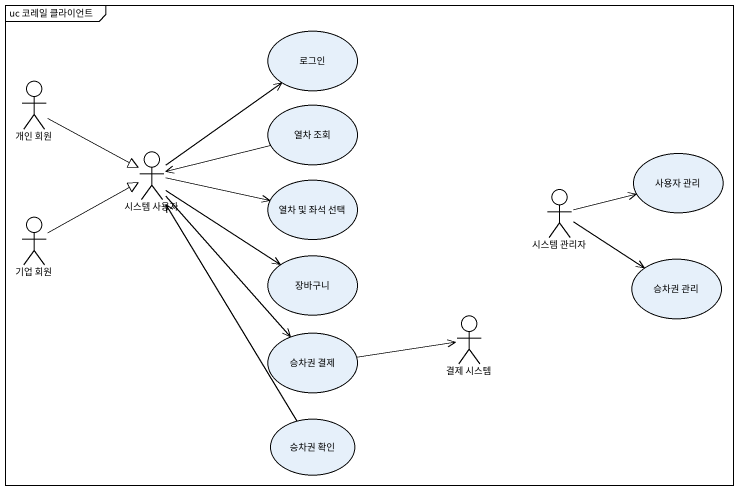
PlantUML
@startuml
mainframe uc 코레일 클라이언트
usecase 로그인
actor "개인 회원" as 개인_회원
usecase "열차 조회" as 열차_조회
actor "시스템 사용자" as 시스템_사용자
usecase "열차 및 좌석 선택" as 열차_및_좌석_선택
actor "시스템 관리자" as 시스템_관리자
usecase "사용자 관리" as 사용자_관리
actor "기업 회원" as 기업_회원
usecase 장바구니
usecase "승차권 관리" as 승차권_관리
usecase "승차권 결제" as 승차권_결제
actor "결제 시스템" as 결제_시스템
usecase "승차권 확인" as 승차권_확인
개인_회원 -right-|> 시스템_사용자
열차_조회 -left-> 시스템_사용자
시스템_사용자 -up-> 로그인
시스템_사용자 -right-> 열차_및_좌석_선택
시스템_사용자 -right-> 장바구니
시스템_사용자 --> 승차권_결제
시스템_관리자 -right-> 사용자_관리
시스템_관리자 -right-> 승차권_관리
기업_회원 -right-|> 시스템_사용자
승차권_결제 -right-> 결제_시스템
승차권_확인 -up-> 시스템_사용자
@enduml
